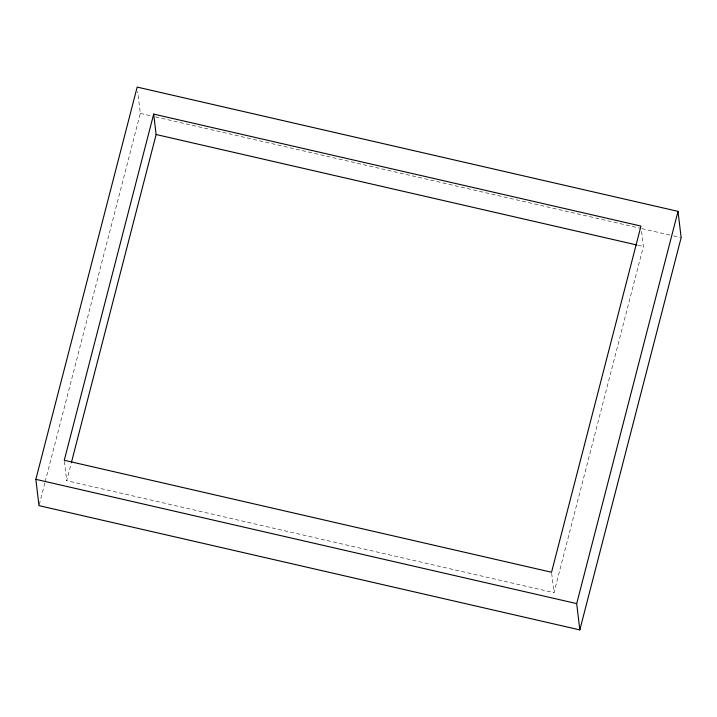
<?xml version="1.0" encoding="UTF-8"?>
<svg xmlns="http://www.w3.org/2000/svg" width="717" height="717" viewBox="0 0 717 717"><rect width="100%" height="100%" fill="white"/><g stroke="black" fill="none" stroke-linecap="round" stroke-linejoin="round"><path stroke-width="0.54" stroke-dasharray="3.58 2.69" d="M39.265 504.553L44.866 482.882M45.144 481.797L140.308 113.385L137.691 91.471M641.598 231.439L643.391 246.487L553.972 592.663L66.708 480.695L71.18 463.388M140.308 113.385L151.206 115.894M155.571 116.898L640.801 228.391M641.894 228.642L672.429 235.66M673.514 235.911L681.15 237.668M637.942 245.232L643.391 246.487M551.669 573.322L553.972 592.663M64.405 461.354L66.708 480.695"/><path stroke-width="1.08" d="M35.85 479.332L137.171 87.089L678.013 211.363L681.15 237.668L579.829 629.911L38.987 505.637L35.85 479.332L576.692 603.615L579.829 629.911M153.689 114.102L64.27 460.278L551.543 572.247L640.962 226.07L153.689 114.102L156.127 134.518L71.458 462.304M576.692 603.615L678.013 211.363M156.127 134.518L636.848 244.981"/></g></svg>
